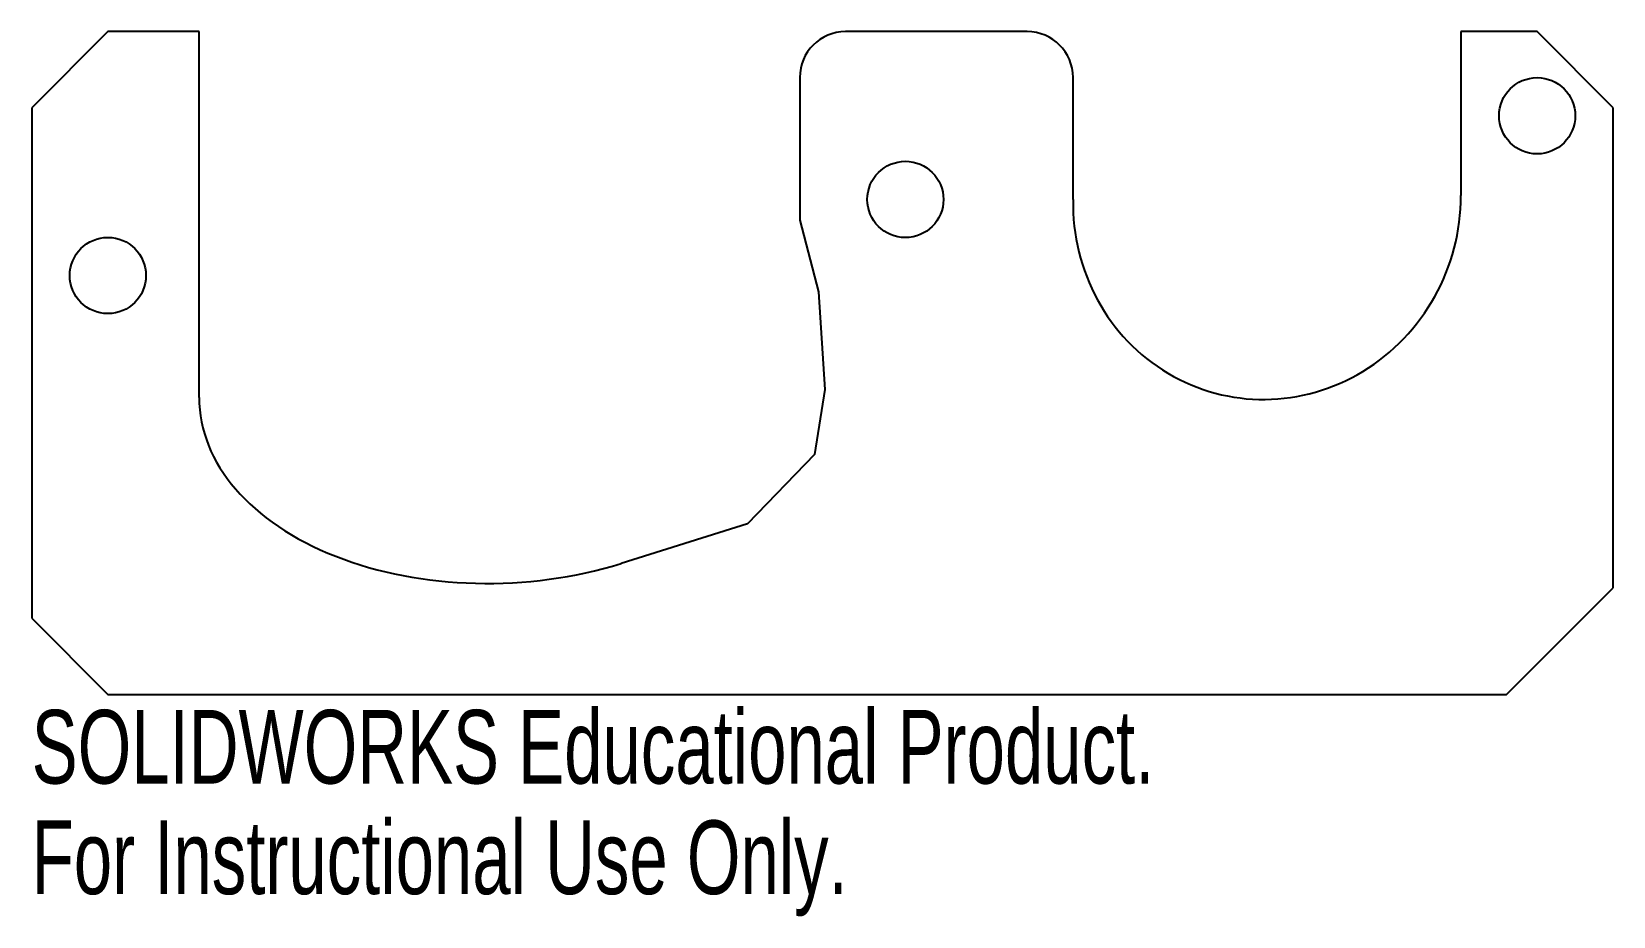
# Model space of a CAD drawing. Header units: millimetres. Extents: x -434 to -330, y 163 to 221.
import ezdxf

# ---------------------------------------------------------------- set-up
doc = ezdxf.new("R2010")
doc.units = ezdxf.units.MM
doc.styles.add('SLDTEXTSTYLE0', font='TXT', dxfattribs={"width": 0.7})

msp = doc.modelspace()

# ---------------------------------------------------------------- linework, layer by layer
at = {"color": 7, "linetype": 'Continuous', "lineweight": 25}
for p, q in [((-429.16, 221.31), (-434.16, 216.31)), ((-423.16, 221.31), (-429.16, 221.31)), ((-423.16, 197.3), (-423.16, 221.31)), ((-368.82, 221.31), (-380.75, 221.31)), ((-335.36, 221.31), (-340.36, 221.31)), ((-340.36, 221.31), (-340.36, 210.55)), ((-330.36, 216.31), (-335.36, 221.31)), ((-383.75, 218.31), (-383.75, 208.95)), ((-365.82, 210.3), (-365.82, 218.31)), ((-434.16, 216.31), (-434.16, 182.83)), ((-330.36, 184.83), (-330.36, 216.31)), ((-383.75, 208.95), (-382.52, 204.24)), ((-382.52, 204.24), (-382.11, 197.83)), ((-382.11, 197.83), (-382.78, 193.57)), ((-382.78, 193.57), (-387.18, 189.02)), ((-387.18, 189.02), (-395.47, 186.42)), ((-337.36, 177.83), (-330.36, 184.83)), ((-434.16, 182.83), (-429.16, 177.83)), ((-429.16, 177.83), (-337.36, 177.83))]:
    msp.add_line(p, q, dxfattribs=at)
for centre in [(-335.36, 215.79), (-376.82, 210.3), (-429.16, 205.31)]:
    msp.add_circle(centre, 2.5, dxfattribs=at)
for centre, start, end in [((-380.75, 218.31), 90, 180), ((-368.82, 218.31), 360, 90)]:
    msp.add_arc(centre, 3, start, end, dxfattribs=at)
for centre, major_axis, ratio, start_param, end_param in [((-353.09, 210.31), (-3.5, -12.69), 0.964578, 4.972864, 8.132535), ((-403.46, 197.83), (19.7, 0.9), 0.644086, 3.112139, 5.100059)]:
    msp.add_ellipse(centre, major_axis=major_axis, ratio=ratio, start_param=start_param, end_param=end_param, dxfattribs=at)

# ---------------------------------------------------------------- texts
at = {"color": 7, "linetype": 'Continuous', "char_height": 4.8336, "attachment_point": 1, "style": 'SLDTEXTSTYLE0'}
for s, insert in [('SOLIDWORKS Educational Product.', (-434.16, 176.81)), ('For Instructional Use Only.', (-434.16, 169.56))]:
    msp.add_mtext(s, dxfattribs=dict(at, insert=insert))

doc.saveas('drawing.dxf')
